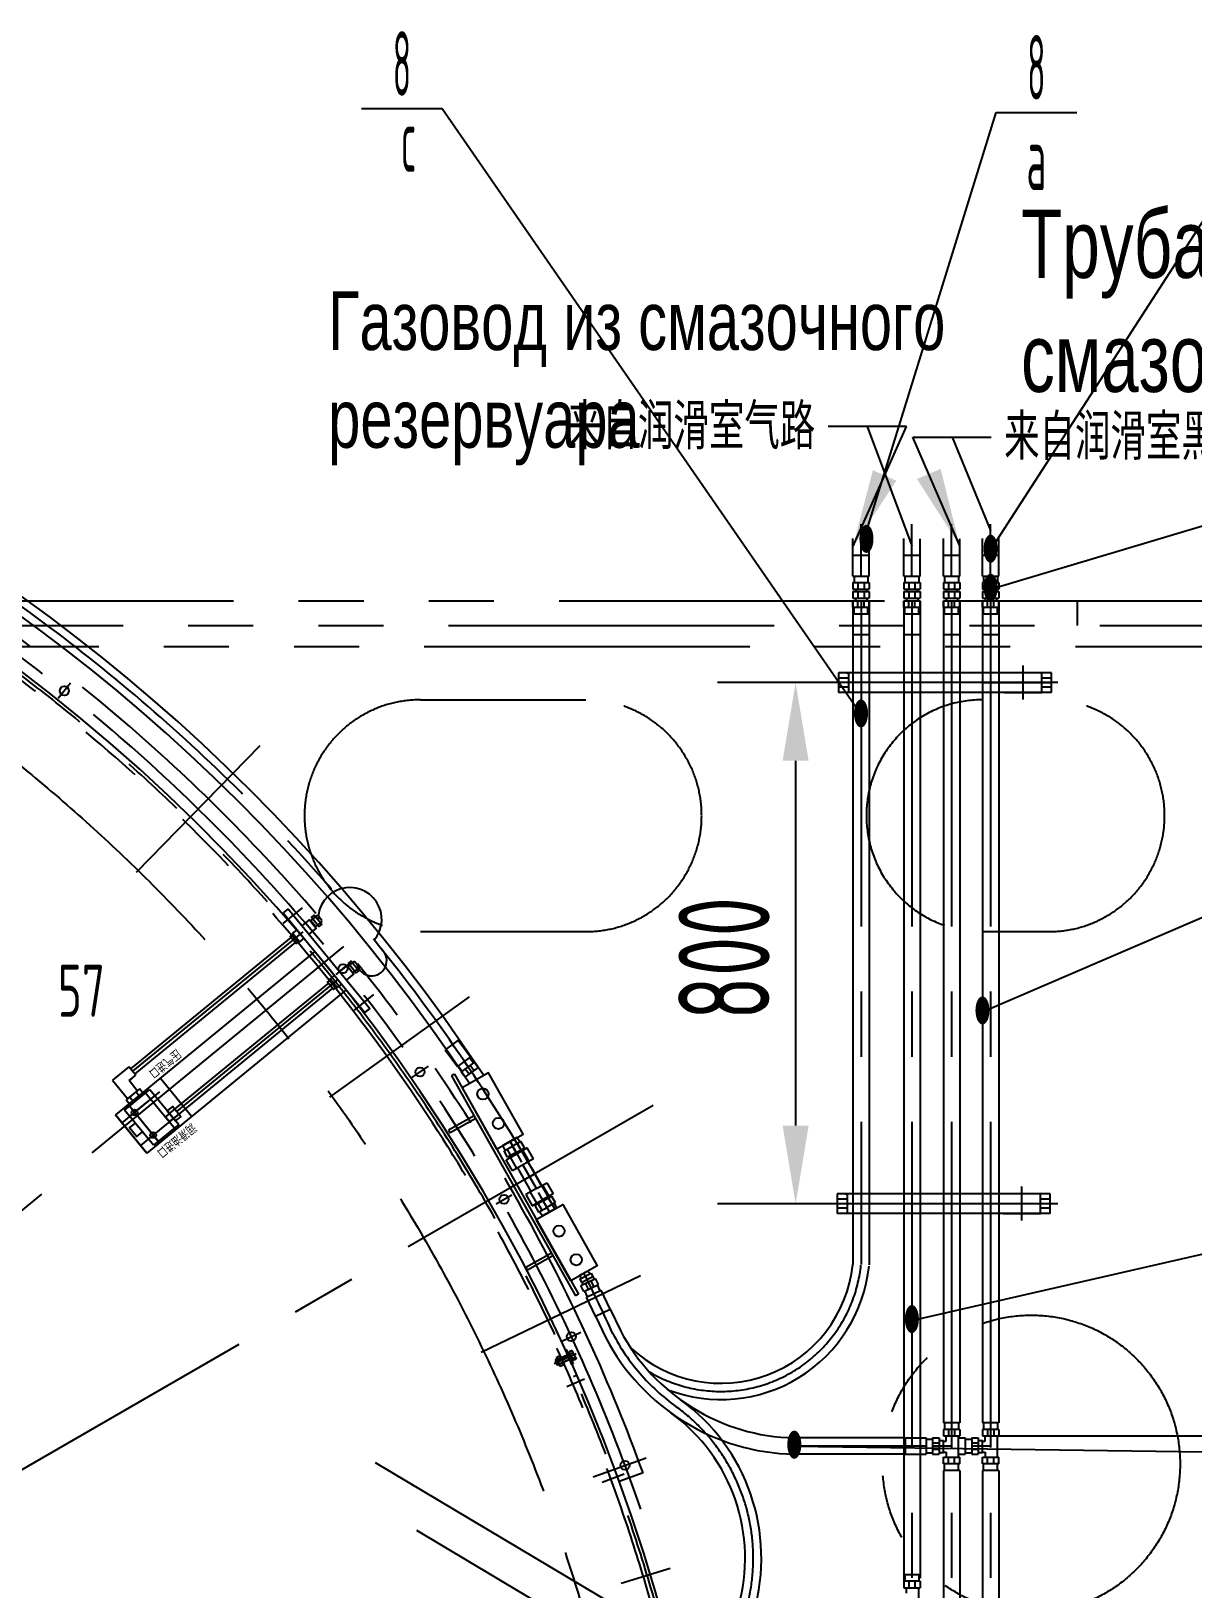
# Model space of a CAD drawing. Header units: millimetres. Extents: x -10 to 16810, y -10 to 11890.
# Drawn here: x 7676 to 9460, y 4151 to 6543 of the extents above; entities that cross this region are included whole.
import ezdxf
from ezdxf.enums import TextEntityAlignment as Align

# ---------------------------------------------------------------- set-up
doc = ezdxf.new("R2010")
doc.units = ezdxf.units.MM
doc.header["$LTSCALE"] = 400
for name, pattern in [('F', [0.75, 0.5, -0.25]), ('G', [2, 1.25, -0.25, 0.25, -0.25]), ('K', [2.5, 1.25, -0.25, 0.25, -0.25, 0.25, -0.25])]:
    doc.linetypes.add(name, pattern=pattern)
for name, color, linetype in [('01', 7, 'Continuous'), ('02', 1, 'Continuous'), ('04', 2, 'F'), ('05', 4, 'G'), ('07', 6, 'K'), ('08', 1, 'Continuous'), ('10', 1, 'Continuous'), ('11', 3, 'Continuous')]:
    doc.layers.add(name, color=color, linetype=linetype)
doc.styles.get("Standard").update_dxf_attribs({"font": 'isocp', "width": 0.707, "bigfont": 'intecad.shx'})
doc.dimstyles.new('INTE$2', dxfattribs={"dimscale": 40, "dimtxt": 3.5, "dimasz": 3, "dimexe": 3, "dimexo": 0, "dimgap": 1, "dimtad": 1, "dimtih": 1, "dimtoh": 1, "dimdsep": 46, "dimtxsty": 'Standard', "dimcen": 0, "dimclrd": 1, "dimclre": 1, "dimclrt": 3, "dimaunit": 1, "dimazin": 0, "dimtfac": 1, "dimtmove": 0, "dimatfit": 0, "dimfxl": 1, "dimarcsym": 0})
doc.dimstyles.new('副本 (4)INTE', dxfattribs={"dimscale": 40, "dimtxt": 3.5, "dimasz": 3, "dimexe": 3, "dimexo": 0, "dimgap": 1, "dimtad": 1, "dimdec": 3, "dimlfac": 0.125, "dimdsep": 46, "dimtxsty": 'Standard', "dimcen": 0, "dimclrd": 1, "dimclre": 1, "dimclrt": 3, "dimaunit": 1, "dimadec": 0, "dimazin": 0, "dimtfac": 1, "dimtdec": 3, "dimtmove": 0, "dimatfit": 3, "dimfxl": 1, "dimarcsym": 0})
doc.dimstyles.new('副本INTE', dxfattribs={"dimscale": 40, "dimtxt": 3.5, "dimasz": 3, "dimexe": 3, "dimexo": 0, "dimgap": 1, "dimtad": 1, "dimdec": 3, "dimdsep": 46, "dimtxsty": 'Standard', "dimcen": 0, "dimclrd": 1, "dimclre": 1, "dimclrt": 3, "dimaunit": 1, "dimadec": 0, "dimazin": 0, "dimtfac": 1, "dimtdec": 3, "dimtmove": 0, "dimatfit": 3, "dimfxl": 1, "dimarcsym": 0})

# ---------------------------------------------------------------- blocks, each defined once
blk = doc.blocks.new('*U2')
at = {"layer": '01'}
for p, q in [((-6.8, 0), (-6.8, 7.2)), ((-6.8, 7.2), (0, 7.2)), ((-6.8, 4), (0, 4)), ((0, 7.2), (0, 0)), ((0, -7.2), (0, 0)), ((-6.8, 0), (-6.8, -7.2)), ((-6.8, -4), (0, -4)), ((-6.8, -7.2), (0, -7.2))]:
    blk.add_line(p, q, dxfattribs=at)
at = {"layer": '05'}
blk.add_line((-7.9, 0), (1.1, 0), dxfattribs=at)
blk = doc.blocks.new('*U3')
at = {"layer": '10'}
h = blk.add_hatch(dxfattribs=at)
h.set_pattern_fill('_USER', color=256, angle=45, style=0, pattern_type=0)
h.set_pattern_definition([(45, (0, 0), (-0.70711, 0.70711), [])])
h.paths.add_polyline_path([(-12, 0), (-4.2, 0), (-4.2, 2), (-12, 2)])
h.paths.add_polyline_path([(12, 2), (4.2, 2), (4.2, 0), (12, 0)])
at = {"layer": '01'}
for p, q in [((-12, 2), (-12, 0)), ((0, 2), (-12, 2)), ((-12, 0), (0, 0)), ((-4.2, 2), (-4.2, 0)), ((0, 2), (12, 2)), ((12, 0), (0, 0)), ((4.2, 2), (4.2, 0)), ((12, 2), (12, 0))]:
    blk.add_line(p, q, dxfattribs=at)
at = {"layer": '05'}
blk.add_line((0, 4.1), (0, -1.8), dxfattribs=at)
blk = doc.blocks.new('*U4')
at = {"layer": '01'}
for p, q in [((-5.3, 0), (-5.3, 7.2)), ((-5.3, 7.2), (0, 7.2)), ((0, 4), (-5.3, 4)), ((-5.3, 0), (-5.3, -7.2)), ((0, 7.2), (0, 0)), ((0, 4), (25, 4)), ((0, -7.2), (0, 0)), ((3.7, 4), (3.7, 0)), ((3.7, -4), (3.7, 0)), ((25, 4), (25, 0)), ((25, -4), (25, 0)), ((0, -4), (-5.3, -4)), ((-5.3, -7.2), (0, -7.2)), ((0, -4), (25, -4))]:
    blk.add_line(p, q, dxfattribs=at)
at = {"layer": '02'}
for p, q in [((25, 3), (3.7, 3)), ((25, -3), (3.7, -3))]:
    blk.add_line(p, q, dxfattribs=at)
at = {"layer": '05'}
blk.add_line((-8.4, 0), (28.5, 0), dxfattribs=at)
blk = doc.blocks.new('*U11')
at = {"layer": '01'}
for p, q in [((-6.1, 2.1), (-6.1, 0)), ((0, 2.1), (-6.1, 2.1)), ((-6.1, 0), (0, 0)), ((0, 0), (-1.2, 2.1)), ((0, 2.1), (1.2, 0)), ((0, 2.1), (6.1, 2.1)), ((6.1, 0), (0, 0)), ((6.1, 2.1), (6.1, 0))]:
    blk.add_line(p, q, dxfattribs=at)
at = {"layer": '05'}
blk.add_line((0, 4.2), (0, -2.1), dxfattribs=at)
blk = doc.blocks.new('*D17')
at = {"layer": '08', "color": 1, "lineweight": -2}
for start, end in [(93.7882, 107.5433), (122.5234, 136.8964)]:
    blk.add_arc((6012.4, 3382.1), 1815.3, start, end, dxfattribs=at)
at = {"layer": '08', "color": 1}
for points in [[(5891.8, 5213.5), (5893.1, 5173.5), (6012.4, 5197.4)], [(4702, 4609.4), (4671.9, 4635.7), (4607.9, 4532.3)]]:
    blk.add_solid(points, dxfattribs=at)
at = {"layer": 'Defpoints', "color": 0}
for p in [(6012.4, 5668.1), (3869.3, 5137.1), (5484.8, 5119.1), (8123.7, 1653), (6012.4, 415.2)]:
    blk.add_point(p, dxfattribs=at)
at = {"layer": '08', "color": 3, "insert": (5235.4, 5022.7), "char_height": 140, "attachment_point": 5}
blk.add_mtext("50°41'", dxfattribs=at)
blk = doc.blocks.new('*D18')
at = {"layer": '08', "color": 1, "lineweight": -2}
for start, end in [(72.5333, 86.1737), (43.1418, 57.4116)]:
    blk.add_arc((6012.4, 3382.1), 1797.2, start, end, dxfattribs=at)
at = {"layer": '08', "color": 1}
for points in [[(6131.7, 5155.3), (6133, 5195.3), (6012.4, 5179.3)], [(7338.8, 4624.2), (7308.7, 4597.9), (7402.9, 4520.8)]]:
    blk.add_solid(points, dxfattribs=at)
at = {"layer": 'Defpoints', "color": 0}
for p in [(6012.4, 5668.1), (8155.5, 5137.1), (7011.9, 4875.8), (3901.1, 1653), (6012.4, 415.2)]:
    blk.add_point(p, dxfattribs=at)
at = {"layer": '08', "color": 3, "insert": (6781.7, 5006.4), "char_height": 140, "attachment_point": 5}
blk.add_mtext("50°41'", dxfattribs=at)
blk = doc.blocks.new('7145')
at = {"layer": '01'}
for p, q in [((-10, -99), (-10, 99)), ((0, 99), (-10, 99)), ((-10, 99), (0, 99)), ((0, -99), (0, 99)), ((330.1, -19), (330.1, 51)), ((330.1, 51), (380.1, 51)), ((380.1, 51), (380.1, -19)), ((395.6, 54), (395.6, -22)), ((395.6, 54), (395.6, -22)), ((-35.6, 40), (-37.7, 38.8)), ((-37.7, 29.1), (-35.7, 27.8)), ((380.1, -19), (330.1, -19)), ((368.1, -19), (342.1, -19)), ((342.1, -19), (342.1, -29.6)), ((349, -29.3), (349, -19)), ((361.2, -29.3), (361.2, -19)), ((368.1, -29.6), (368.1, -19)), ((342.1, -29.6), (368.1, -29.6)), ((346.3, -29.6), (346.3, -49.6)), ((361.2, -29.3), (349, -29.3)), ((365.5, -66.2), (365.5, -29.6)), ((-36.6, -50.8), (-38.7, -52)), ((-38.7, -61.7), (-36.6, -63)), ((14.6, -52.3), (332.9, -52.3)), ((14.6, -62.3), (332.9, -62.3)), ((346.3, -49.6), (332.9, -49.6)), ((332.9, -49.6), (332.9, -66.2)), ((332.9, -66.2), (365.5, -66.2)), ((339.4, -49.6), (346.3, -49.6)), ((-10, -99), (0, -99))]:
    blk.add_line(p, q, dxfattribs=at)
at = {"layer": '01', "color": 7, "linetype": 'Continuous'}
for p, q in [((0, 54), (395.6, 54)), ((395.6, -22), (395.6, 54)), ((14.6, 38.5), (330.1, 38.5)), ((14.6, 28.5), (330.1, 28.5)), ((0, -22), (395.6, -22))]:
    blk.add_line(p, q, dxfattribs=at)
at = {"layer": '01'}
for points in [[(-37.7, 38.8), (-37.7, 29.1)], [(-35.7, 27.8), (-24.5, 27.8), (-24.5, 40), (-35.6, 40)], [(-10, 25.5), (-24.5, 25.5), (-24.5, 42.3), (-10, 42.3)], [(0, 42.3), (8.7, 42.3), (8.7, 25.5), (0, 25.5)], [(-38.7, -52), (-38.7, -61.7)], [(-36.6, -63), (-25.4, -63), (-25.4, -50.8), (-36.6, -50.8)], [(-10, -65.3), (-24.5, -65.3), (-24.5, -48.5), (-10, -48.5)], [(0, -48.5), (8.7, -48.5), (8.7, -65.3), (0, -65.3)]]:
    blk.add_lwpolyline(points, dxfattribs=at)
for points in [[(-33.8, 43.1), (-28.2, 43.1), (-28.2, 24.8), (-33.8, 24.8)], [(8.7, 40.9), (14.6, 40.9), (14.6, 26.6), (8.7, 26.6)], [(330.1, 43.6), (320, 43.6), (320, 23.4), (330.1, 23.4)], [(380.1, 6.8), (391.3, 6.8), (391.3, 24.3), (380.1, 24.3)], [(-34.8, -47.7), (-29.2, -47.7), (-29.2, -66), (-34.8, -66)], [(8.7, -49.9), (14.6, -49.9), (14.6, -64.2), (8.7, -64.2)]]:
    blk.add_lwpolyline(points, close=True, dxfattribs=at)
for centre in [(370.6, 38.5), (370.6, 38.5), (370.6, -6.5), (370.6, -6.5)]:
    blk.add_circle(centre, 4.5, dxfattribs=at)
at = {"layer": '04', "color": 2, "linetype": 'F'}
blk.add_line((306.6, -22), (306.6, 54), dxfattribs=at)
blk.add_lwpolyline([(330.1, 29), (338.1, 29), (338.1, 38.5), (330.1, 38.5)], close=True, dxfattribs=at)
at = {"layer": '05', "color": 4, "linetype": 'G'}
for p, q in [((-27.9, 86), (10.3, 86)), ((338.6, 54), (338.6, -22)), ((338.6, 54), (338.6, -22)), ((370.6, 54), (370.6, -22)), ((370.6, 54), (370.6, -22)), ((370.6, 51), (370.6, -19)), ((0, 33.5), (320, 33.5)), ((317.3, 38.5), (395.6, 38.5)), ((317.3, 38.5), (330.1, 38.5)), ((330.1, 38.5), (380.1, 38.5)), ((321, -6.5), (395.6, -6.5)), ((380.1, -6.5), (330.1, -6.5)), ((-5, -57.3), (332.9, -57.3)), ((10.3, -86), (-27.9, -86))]:
    blk.add_line(p, q, dxfattribs=at)
at = {"layer": '11', "width": 0.670431}
for s, p in [('润滑油进口', (312.7, 60)), ('压气进口', (259, -42.5))]:
    blk.add_text(s, height=15, dxfattribs=at).set_placement(p)
blk = doc.blocks.new('*D21')
at = {"layer": '08', "color": 1, "lineweight": -2}
for start, end in [(217.9669, 227.618), (254.6409, 262.0331)]:
    blk.add_arc((6012.4, 3382.1), 863.7, start, end, dxfattribs=at)
at = {"layer": '08', "color": 1}
for points in [[(5314.9, 2839.6), (5348.1, 2861.9), (5264.4, 2950.3)], [(5894.1, 2546.7), (5891.3, 2506.8), (6012.4, 2518.4)]]:
    blk.add_solid(points, dxfattribs=at)
at = {"layer": 'Defpoints', "color": 0}
for p in [(6012.4, 5668.1), (8630.9, 4893.9), (5457.2, 2720.5), (3405, 1876.7), (6012.4, 415.2)]:
    blk.add_point(p, dxfattribs=at)
at = {"layer": '08', "color": 3, "insert": (5580.5, 2634.1), "char_height": 140, "attachment_point": 5}
blk.add_mtext("60°0'", dxfattribs=at)
blk = doc.blocks.new('*D22')
at = {"layer": '08', "color": 1, "lineweight": -2}
for start, end in [(312.3293, 322.0719), (277.9281, 285.427)]:
    blk.add_arc((6012.4, 3382.1), 867.9, start, end, dxfattribs=at)
at = {"layer": '08', "color": 1}
for points in [[(6680.4, 2859.8), (6713.6, 2837.4), (6764, 2948.1)], [(6133.5, 2502.5), (6130.7, 2542.4), (6012.4, 2514.2)]]:
    blk.add_solid(points, dxfattribs=at)
at = {"layer": 'Defpoints', "color": 0}
for p in [(6012.4, 5668.1), (3405, 4887.5), (6309.2, 2566.5), (8630.9, 1870.3), (6012.4, 415.2)]:
    blk.add_point(p, dxfattribs=at)
at = {"layer": '08', "color": 3, "insert": (6446.4, 2630.5), "char_height": 140, "attachment_point": 5}
blk.add_mtext("60°0'", dxfattribs=at)
blk = doc.blocks.new('*D23')
at = {"layer": '08', "color": 1, "lineweight": -2}
for start, end in [(98.2599, 104.8467), (132.778, 141.7401)]:
    blk.add_arc((6012.4, 3382.1), 833.1, start, end, dxfattribs=at)
at = {"layer": '08', "color": 1}
for points in [[(5891.3, 4226.5), (5894.1, 4186.6), (6012.4, 4215.2)], [(5374.8, 3886.8), (5341.7, 3909.2), (5290.9, 3798.7)]]:
    blk.add_solid(points, dxfattribs=at)
at = {"layer": 'Defpoints', "color": 0}
for p in [(6012.4, 5668.1), (3405, 4887.5), (5727.5, 4165), (8630.9, 1870.3), (6012.4, 415.2)]:
    blk.add_point(p, dxfattribs=at)
at = {"layer": '08', "color": 3, "insert": (5595.8, 4103.6), "char_height": 140, "attachment_point": 5}
blk.add_mtext("60°0'", dxfattribs=at)
blk = doc.blocks.new('*D24')
at = {"layer": '08', "color": 1, "lineweight": -2}
for start, end in [(75.0059, 81.8245), (38.1755, 47.3357)]:
    blk.add_arc((6012.4, 3382.1), 841.7, start, end, dxfattribs=at)
at = {"layer": '08', "color": 1}
for points in [[(6130.7, 4195.3), (6133.5, 4235.2), (6012.4, 4223.8)], [(6690.6, 3913.5), (6657.5, 3891.1), (6741.3, 3803)]]:
    blk.add_solid(points, dxfattribs=at)
at = {"layer": 'Defpoints', "color": 0}
for p in [(6012.4, 5668.1), (8630.9, 4893.9), (6553.4, 4026.9), (3405, 1876.7), (6012.4, 415.2)]:
    blk.add_point(p, dxfattribs=at)
at = {"layer": '08', "color": 3, "insert": (6433.2, 4111), "char_height": 140, "attachment_point": 5}
blk.add_mtext("60°0'", dxfattribs=at)
blk = doc.blocks.new('*D29')
at = {"layer": '08', "color": 1, "lineweight": -2}
blk.add_line((4400.7, 2728), (3895.8, 2728), dxfattribs=at)
for start, end in [(202.088, 210), (202.0927, 206.0464), (210, 219.3154), (223.2691, 227.2227)]:
    blk.add_arc((6012.4, 3382.1), 1739.4, start, end, dxfattribs=at)
at = {"layer": '08', "color": 1}
for points in [[(4467.3, 2627.7), (4432, 2609), (4506.1, 2512.4)], [(4730.9, 2176.7), (4760.9, 2203.1), (4666.7, 2280.1)]]:
    blk.add_solid(points, dxfattribs=at)
at = {"layer": 'Defpoints', "color": 0}
for p in [(8155.5, 5137.1), (8630.9, 4893.9), (4609, 2354.6), (3405, 1876.7), (3901.1, 1653)]:
    blk.add_point(p, dxfattribs=at)
at = {"layer": '08', "color": 3, "insert": (4088.2, 2838), "char_height": 140, "attachment_point": 5}
blk.add_mtext("9°19'", dxfattribs=at)
blk = doc.blocks.new('*D30')
at = {"layer": '08', "color": 1, "lineweight": -2}
for start, end in [(210.2532, 214.7843), (219.3154, 229.8727), (234.4038, 238.9349)]:
    blk.add_arc((6012.4, 3382.1), 1517.8, start, end, dxfattribs=at)
at = {"layer": '08', "color": 1}
for points in [[(4781.8, 2528.3), (4749.9, 2504.2), (4838.1, 2420.4)], [(5116.7, 2132.1), (5141.2, 2163.7), (5034.2, 2221.6)]]:
    blk.add_solid(points, dxfattribs=at)
at = {"layer": 'Defpoints', "color": 0}
for p in [(8155.5, 5137.1), (6012.4, 3382.1), (4899.4, 2350.2), (3901.1, 1653), (4253.6, 1295.5)]:
    blk.add_point(p, dxfattribs=at)
at = {"layer": '08', "color": 3, "insert": (5022.4, 2381.3), "char_height": 140, "attachment_point": 5, "rotation": 315.311}
blk.add_mtext('11°', dxfattribs=at)
blk = doc.blocks.new('7162')
at = {"layer": '01', "ltscale": 0.833333}
for p, q in [((-12.5, 52), (-12.5, 20)), ((12.5, 52), (-12.5, 52)), ((12.5, 52), (12.5, 20)), ((-12.5, 10), (-12.5, 0)), ((-10.7, 20), (-10.7, 10)), ((-4.7, 10), (-4.7, 0)), ((4.7, 10), (4.7, 0)), ((10.7, 20), (10.7, 10)), ((12.5, 10), (12.5, 0))]:
    blk.add_line(p, q, dxfattribs=at)
at = {"layer": '01', "color": 7, "linetype": 'Continuous', "ltscale": 0.833333}
for p, q in [((12.5, 20), (-12.5, 20)), ((12.5, 10), (-12.5, 10)), ((12.5, 0), (-12.5, 0))]:
    blk.add_line(p, q, dxfattribs=at)
blk = doc.blocks.new('*D59')
at = {"layer": '08', "color": 1, "lineweight": -2}
for p, q in [((9161.7, 5668.1), (10055.6, 5668.1)), ((9935.6, 5548.1), (9935.6, 4506)), ((9159.8, 4386), (10055.6, 4386))]:
    blk.add_line(p, q, dxfattribs=at)
at = {"layer": '08', "color": 1}
for points in [[(9915.6, 5548.1), (9955.6, 5548.1), (9935.6, 5668.1)], [(9915.6, 4506), (9955.6, 4506), (9935.6, 4386)]]:
    blk.add_solid(points, dxfattribs=at)
at = {"layer": 'Defpoints', "color": 0}
for p in [(9161.7, 5668.1), (9159.8, 4386), (9935.6, 4386)]:
    blk.add_point(p, dxfattribs=at)
at = {"layer": '08', "color": 3, "insert": (9825.5, 5138.9), "char_height": 140, "attachment_point": 5, "rotation": 90}
blk.add_mtext('1200', dxfattribs=at)
blk = doc.blocks.new('*D60')
at = {"layer": '08', "color": 1, "lineweight": -2}
for p, q in [((8904.6, 5542.4), (8729.7, 5542.4)), ((8849.7, 5422.4), (8849.7, 4862.4)), ((8902.6, 4742.4), (8729.7, 4742.4))]:
    blk.add_line(p, q, dxfattribs=at)
at = {"layer": '08', "color": 1}
for points in [[(8829.7, 5422.4), (8869.7, 5422.4), (8849.7, 5542.4)], [(8829.7, 4862.4), (8869.7, 4862.4), (8849.7, 4742.4)]]:
    blk.add_solid(points, dxfattribs=at)
at = {"layer": 'Defpoints', "color": 0}
for p in [(8904.6, 5542.4), (8849.7, 4742.4), (8902.6, 4742.4)]:
    blk.add_point(p, dxfattribs=at)
at = {"layer": '08', "color": 3, "insert": (8739.7, 5119), "char_height": 140, "attachment_point": 5, "rotation": 90}
blk.add_mtext('800', dxfattribs=at)

msp = doc.modelspace()

# ---------------------------------------------------------------- linework, layer by layer
at = {"layer": '01'}
for p, q in [((8937.5965, 5738.0227), (8937.5965, 5763.7429)), ((9015.733, 5738.0227), (9015.733, 5763.7429)), ((9076.6655, 5738.0227), (9076.6655, 5763.7429)), ((9136.6655, 5738.0227), (9136.6655, 5763.7429)), ((8962.5965, 5706.0227), (8962.5965, 5763.0272)), ((9040.733, 5706.0227), (9040.733, 5763.0272)), ((9101.6655, 5706.0227), (9101.6655, 5763.0272)), ((9161.6655, 5706.0227), (9161.6655, 5763.0272)), ((8937.5965, 5738.0227), (8962.5965, 5738.0227)), ((8937.5965, 5706.0227), (8937.5965, 5738.0227)), ((9015.733, 5738.0227), (9040.733, 5738.0227)), ((9015.733, 5706.0227), (9015.733, 5738.0227)), ((9076.6655, 5738.0227), (9101.6655, 5738.0227)), ((9076.6655, 5706.0227), (9076.6655, 5738.0227)), ((9136.6655, 5738.0227), (9161.6655, 5738.0227)), ((9136.6655, 5706.0227), (9136.6655, 5738.0227)), ((8937.5965, 5696.0227), (8937.5965, 5686.0227)), ((8939.4033, 5706.0227), (8939.4033, 5696.0227)), ((8945.3908, 5696.0227), (8945.3908, 5686.0227)), ((8954.8023, 5696.0227), (8954.8023, 5686.0227)), ((8960.7898, 5706.0227), (8960.7898, 5696.0227)), ((8962.5965, 5696.0227), (8962.5965, 5686.0227)), ((9015.733, 5696.0227), (9015.733, 5686.0227)), ((9017.5398, 5706.0227), (9017.5398, 5696.0227)), ((9023.5273, 5696.0227), (9023.5273, 5686.0227)), ((9032.9388, 5696.0227), (9032.9388, 5686.0227)), ((9038.9263, 5706.0227), (9038.9263, 5696.0227)), ((9040.733, 5696.0227), (9040.733, 5686.0227)), ((9076.6655, 5696.0227), (9076.6655, 5686.0227)), ((9078.4722, 5706.0227), (9078.4722, 5696.0227)), ((9084.4597, 5696.0227), (9084.4597, 5686.0227)), ((9093.8713, 5696.0227), (9093.8713, 5686.0227)), ((9099.8588, 5706.0227), (9099.8588, 5696.0227)), ((9101.6655, 5696.0227), (9101.6655, 5686.0227)), ((9136.6655, 5696.0227), (9136.6655, 5686.0227)), ((9138.4722, 5706.0227), (9138.4722, 5696.0227)), ((9144.4597, 5696.0227), (9144.4597, 5686.0227)), ((9153.8713, 5696.0227), (9153.8713, 5686.0227)), ((9159.8588, 5706.0227), (9159.8588, 5696.0227)), ((9161.6655, 5696.0227), (9161.6655, 5686.0227)), ((8937.5965, 5682.141), (8937.5965, 5672.141)), ((8937.5965, 5668.1027), (8937.5965, 4649.3026)), ((8937.5965, 5658.1027), (8937.5965, 5668.1027)), ((8941.6209, 5672.141), (8941.6209, 5668.1027)), ((8942.2876, 5686.0227), (8942.2876, 5682.141)), ((8945.3908, 5682.141), (8945.3908, 5672.141)), ((8945.3908, 5658.1027), (8945.3908, 5668.1027)), ((8954.8023, 5682.141), (8954.8023, 5672.141)), ((8954.8023, 5658.1027), (8954.8023, 5668.1027)), ((8958.4235, 5686.0227), (8958.4235, 5682.141)), ((8959.0903, 5672.141), (8959.0903, 5668.1027)), ((8962.5965, 5682.141), (8962.5965, 5672.141)), ((8962.5965, 5668.1027), (8962.5965, 4648.5208)), ((8962.5965, 5658.1027), (8962.5965, 5668.1027)), ((9015.733, 5682.141), (9015.733, 5672.141)), ((9015.733, 5658.1027), (9015.733, 5668.1027)), ((9019.7574, 5672.141), (9019.7574, 5668.1027)), ((9020.4241, 5686.0227), (9020.4241, 5682.141)), ((9023.5273, 5682.141), (9023.5273, 5672.141)), ((9023.5273, 5658.1027), (9023.5273, 5668.1027)), ((9032.9388, 5682.141), (9032.9388, 5672.141)), ((9032.9388, 5658.1027), (9032.9388, 5668.1027)), ((9036.5599, 5686.0227), (9036.5599, 5682.141)), ((9037.2267, 5672.141), (9037.2267, 5668.1027)), ((9040.733, 5682.141), (9040.733, 5672.141)), ((9040.733, 5658.1027), (9040.733, 5668.1027)), ((9076.6655, 5682.141), (9076.6655, 5672.141)), ((9076.6655, 5668.1027), (9076.6655, 4406.0087)), ((9076.6655, 5658.1027), (9076.6655, 5668.1027)), ((9080.6899, 5672.141), (9080.6899, 5668.1027)), ((9081.3565, 5686.0227), (9081.3565, 5682.141)), ((9084.4597, 5682.141), (9084.4597, 5672.141)), ((9084.4597, 5658.1027), (9084.4597, 5668.1027)), ((9093.8713, 5682.141), (9093.8713, 5672.141)), ((9093.8713, 5658.1027), (9093.8713, 5668.1027)), ((9097.4924, 5686.0227), (9097.4924, 5682.141)), ((9098.1592, 5672.141), (9098.1592, 5668.1027)), ((9101.6655, 5682.141), (9101.6655, 5672.141)), ((9101.6655, 5668.1027), (9101.6655, 4406.0087)), ((9101.6655, 5658.1027), (9101.6655, 5668.1027)), ((9136.6655, 5682.141), (9136.6655, 5672.141)), ((9136.6655, 5668.1027), (9136.6655, 4406.0087)), ((9136.6655, 5658.1027), (9136.6655, 5668.1027)), ((9140.6899, 5672.141), (9140.6899, 5668.1027)), ((9141.3565, 5686.0227), (9141.3565, 5682.141)), ((9144.4597, 5682.141), (9144.4597, 5672.141)), ((9144.4597, 5658.1027), (9144.4597, 5668.1027)), ((9153.8713, 5682.141), (9153.8713, 5672.141)), ((9153.8713, 5658.1027), (9153.8713, 5668.1027)), ((9157.4924, 5686.0227), (9157.4924, 5682.141)), ((9158.1592, 5672.141), (9158.1592, 5668.1027)), ((9161.6655, 5682.141), (9161.6655, 5672.141)), ((9161.6655, 5668.1027), (9161.6655, 4406.0087)), ((9161.6655, 5658.1027), (9161.6655, 5668.1027)), ((8939.4033, 5648.1027), (8939.4033, 5658.1027)), ((8960.7898, 5648.1027), (8960.7898, 5658.1027)), ((9017.5398, 5648.1027), (9017.5398, 5658.1027)), ((9038.9263, 5648.1027), (9038.9263, 5658.1027)), ((9078.4722, 5648.1027), (9078.4722, 5658.1027)), ((9099.8588, 5648.1027), (9099.8588, 5658.1027)), ((9138.4722, 5648.1027), (9138.4722, 5658.1027)), ((9159.8588, 5648.1027), (9159.8588, 5658.1027)), ((8937.5965, 5616.1027), (8962.5965, 5616.1027)), ((9015.733, 5616.1027), (9040.733, 5616.1027)), ((9076.6655, 5616.1027), (9101.6655, 5616.1027)), ((9136.6655, 5616.1027), (9161.6655, 5616.1027)), ((8355.9406, 4877.499), (8316.728, 4855.4224)), ((8316.728, 4855.4224), (8319.1809, 4851.0655)), ((8358.3935, 4873.142), (8319.1809, 4851.0655)), ((8474.5937, 4666.7459), (8435.3811, 4644.6694)), ((8437.8341, 4640.3124), (8435.3811, 4644.6694)), ((8477.0466, 4662.3889), (8437.8341, 4640.3124)), ((8521.5675, 4621.3525), (8523.1348, 4618.3533)), ((8538.4069, 4630.1522), (8540.1572, 4626.4911)), ((8542.4554, 4569.9531), (8557.7625, 4537.5075)), ((8565.0104, 4580.7359), (8580.5057, 4547.8875)), ((8508.76, 4477.204), (8513.3353, 4479.2111)), ((9078.4722, 4406.0087), (9078.4722, 4396.0087)), ((9099.8588, 4406.0087), (9099.8588, 4396.0087)), ((9138.4722, 4406.0087), (9138.4722, 4396.0087)), ((9159.8588, 4406.0087), (9159.8588, 4396.0087)), ((9018.1128, 4382.9243), (9050.1128, 4382.9243)), ((9018.1128, 4382.9243), (9018.1128, 4357.9243)), ((9050.1128, 4381.1176), (9060.1128, 4381.1176)), ((9060.1128, 4382.9243), (9070.1128, 4382.9243)), ((9076.6655, 4378.4051), (9070.1128, 4378.4051)), ((9076.6655, 4396.0087), (9076.6655, 4386.0087)), ((9076.6655, 4386.0087), (9101.6655, 4386.0087)), ((9076.6655, 4360.3325), (9076.6655, 4378.4051)), ((9076.6655, 4377.6628), (9080.8684, 4377.6628)), ((9080.8684, 4377.6628), (9080.8684, 4386.0087)), ((9084.4597, 4396.0087), (9084.4597, 4386.0087)), ((9093.8713, 4396.0087), (9093.8713, 4386.0087)), ((9099.7696, 4353.1131), (9099.7696, 4386.0087)), ((9099.7696, 4382.9243), (9110.1128, 4382.9243)), ((9101.6655, 4396.0087), (9101.6655, 4386.0087)), ((9110.1128, 4381.1176), (9120.1128, 4381.1176)), ((9120.1128, 4382.9243), (9130.1128, 4382.9243)), ((9136.6655, 4378.4051), (9130.1128, 4378.4051)), ((9136.6655, 4396.0087), (9136.6655, 4386.0087)), ((9136.6655, 4386.0087), (9161.6655, 4386.0087)), ((9136.6655, 4360.3325), (9136.6655, 4378.4051)), ((9136.6655, 4377.6628), (9140.8684, 4377.6628)), ((9140.8684, 4377.6628), (9140.8684, 4386.0087)), ((9144.4597, 4396.0087), (9144.4597, 4386.0087)), ((9153.8713, 4396.0087), (9153.8713, 4386.0087)), ((9159.7696, 4353.1131), (9159.7696, 4386.0087)), ((9161.6655, 4396.0087), (9161.6655, 4386.0087)), ((9018.1128, 4357.9243), (8847.6786, 4357.9243)), ((9018.1128, 4357.9243), (9050.1128, 4357.9243)), ((9050.1128, 4359.7311), (9060.1128, 4359.7311)), ((9060.1128, 4375.1301), (9070.1128, 4375.1301)), ((9060.1128, 4365.7185), (9070.1128, 4365.7185)), ((9060.1128, 4357.9243), (9070.1128, 4357.9243)), ((9089.1655, 4370.4243), (9062.1655, 4370.4243)), ((9070.1128, 4360.3325), (9076.6655, 4360.3325)), ((9076.6655, 4361.0436), (9080.8684, 4361.0436)), ((9076.6655, 4343.1131), (9076.6655, 4353.1131)), ((9076.6655, 4353.1131), (9101.6655, 4353.1131)), ((9080.8684, 4361.0436), (9080.8684, 4353.1131)), ((9084.4597, 4343.1131), (9084.4597, 4353.1131)), ((9093.8713, 4343.1131), (9093.8713, 4353.1131)), ((9099.7696, 4357.9243), (9110.1128, 4357.9243)), ((9101.6655, 4343.1131), (9101.6655, 4353.1131)), ((9110.1128, 4359.7311), (9120.1128, 4359.7311)), ((9120.1128, 4375.1301), (9130.1128, 4375.1301)), ((9120.1128, 4365.7185), (9130.1128, 4365.7185)), ((9120.1128, 4357.9243), (9130.1128, 4357.9243)), ((9149.1655, 4370.4243), (9122.1655, 4370.4243)), ((9130.1128, 4360.3325), (9136.6655, 4360.3325)), ((9136.6655, 4361.0436), (9140.8684, 4361.0436)), ((9136.6655, 4343.1131), (9136.6655, 4353.1131)), ((9136.6655, 4353.1131), (9161.6655, 4353.1131)), ((9140.8684, 4361.0436), (9140.8684, 4353.1131)), ((9144.4597, 4343.1131), (9144.4597, 4353.1131)), ((9153.8713, 4343.1131), (9153.8713, 4353.1131)), ((9161.6655, 4343.1131), (9161.6655, 4353.1131)), ((8615.3498, 4329.4862), (8578.7018, 4316.1474)), ((9076.6655, 4333.1131), (9076.6655, 3985.3886)), ((9078.4722, 4333.1131), (9078.4722, 4343.1131)), ((9099.8588, 4333.1131), (9099.8588, 4343.1131)), ((9101.6655, 4333.1131), (9101.6655, 3985.3886)), ((9136.6655, 4333.1131), (9136.6655, 3931.3765)), ((9138.4722, 4333.1131), (9138.4722, 4343.1131)), ((9159.8588, 4333.1131), (9159.8588, 4343.1131)), ((9161.6655, 4333.1131), (9161.6655, 3931.3765)), ((9015.733, 4162.7138), (9015.733, 4152.7138)), ((9017.5398, 4172.7138), (9017.5398, 4162.7138)), ((9023.5273, 4162.7138), (9023.5273, 4152.7138)), ((9032.9388, 4162.7138), (9032.9388, 4152.7138)), ((9038.9263, 4172.7138), (9038.9263, 4162.7138)), ((9040.733, 4162.7138), (9040.733, 4152.7138)), ((9015.733, 4152.7138), (9040.733, 4152.7138)), ((9015.733, 4152.7138), (9040.733, 4152.7138)), ((9019.936, 4144.3679), (9019.936, 4152.7138)), ((9038.8371, 4119.8183), (9038.8371, 4152.7138))]:
    msp.add_line(p, q, dxfattribs=at)
at = {"layer": '01', "color": 7, "linetype": 'Continuous'}
for p, q in [((8937.5965, 5706.0227), (8962.5965, 5706.0227)), ((8937.5965, 5696.0227), (8962.5965, 5696.0227)), ((9015.733, 5706.0227), (9040.733, 5706.0227)), ((9015.733, 5696.0227), (9040.733, 5696.0227)), ((9076.6655, 5706.0227), (9101.6655, 5706.0227)), ((9076.6655, 5696.0227), (9101.6655, 5696.0227)), ((9136.6655, 5706.0227), (9161.6655, 5706.0227)), ((9136.6655, 5696.0227), (9161.6655, 5696.0227)), ((8937.5965, 5686.0227), (8962.5965, 5686.0227)), ((8937.5965, 5682.141), (8962.5965, 5682.141)), ((8937.5965, 5672.141), (8962.5965, 5672.141)), ((8937.5965, 5668.1027), (8962.5965, 5668.1027)), ((9015.733, 5686.0227), (9040.733, 5686.0227)), ((9015.733, 5682.141), (9040.733, 5682.141)), ((9015.733, 5672.141), (9040.733, 5672.141)), ((9015.733, 5668.1027), (9015.733, 4163.1827)), ((9015.733, 5668.1027), (9040.733, 5668.1027)), ((9040.733, 5668.1027), (9040.733, 4167.4317)), ((9076.6655, 5686.0227), (9101.6655, 5686.0227)), ((9076.6655, 5682.141), (9101.6655, 5682.141)), ((9076.6655, 5672.141), (9101.6655, 5672.141)), ((9076.6655, 5668.1027), (9101.6655, 5668.1027)), ((9136.6655, 5686.0227), (9161.6655, 5686.0227)), ((9136.6655, 5682.141), (9161.6655, 5682.141)), ((9136.6655, 5672.141), (9161.6655, 5672.141)), ((9136.6655, 5668.1027), (9161.6655, 5668.1027)), ((8937.5965, 5658.1027), (8962.5965, 5658.1027)), ((8937.5965, 5648.1027), (8962.5965, 5648.1027)), ((9015.733, 5658.1027), (9040.733, 5658.1027)), ((9015.733, 5648.1027), (9040.733, 5648.1027)), ((9076.6655, 5658.1027), (9101.6655, 5658.1027)), ((9076.6655, 5648.1027), (9101.6655, 5648.1027)), ((9136.6655, 5658.1027), (9161.6655, 5658.1027)), ((9136.6655, 5648.1027), (9161.6655, 5648.1027)), ((9242.6929, 5557.3952), (8915.6929, 5557.3952)), ((8915.6929, 5557.3952), (8915.6929, 5527.3952)), ((8930.6929, 5549.3952), (8915.6929, 5549.3952)), ((8927.6929, 5557.3952), (8930.6929, 5557.3952)), ((8930.6929, 5557.3952), (8930.6929, 5527.3952)), ((9227.6929, 5557.3952), (9170.6929, 5557.3952)), ((9199.1929, 5516.4974), (9199.1929, 5568.8585)), ((9227.6929, 5527.3952), (9227.6929, 5557.3952)), ((9242.6929, 5549.3952), (9227.6929, 5549.3952)), ((9242.6929, 5527.3952), (9242.6929, 5557.3952)), ((9252.3792, 5542.3952), (8904.6167, 5542.3952)), ((8930.6929, 5535.3952), (8915.6929, 5535.3952)), ((9242.6929, 5527.3952), (8915.6929, 5527.3952)), ((8930.6929, 5527.3952), (8927.6929, 5527.3952)), ((9170.6929, 5527.3952), (9227.6929, 5527.3952)), ((9242.6929, 5535.3952), (9227.6929, 5535.3952)), ((8325.6762, 4941.4467), (8321.3193, 4938.9938)), ((8321.3193, 4938.9938), (8511.668, 4600.8941)), ((8325.6762, 4941.4467), (8516.0249, 4603.3471)), ((8421.3846, 4843.8482), (8400.1823, 4831.9114)), ((8403.4181, 4824.5524), (8400.1823, 4831.9114)), ((8401.829, 4823.6578), (8414.7082, 4830.9087)), ((8410.7835, 4837.8798), (8424.3563, 4813.7717)), ((8411.0449, 4838.027), (8428.9021, 4806.3088)), ((8420.8281, 4820.0384), (8414.1923, 4831.8251)), ((8427.5874, 4838.1596), (8414.7082, 4830.9087)), ((8425.9983, 4837.2649), (8421.3846, 4843.8482)), ((8428.1547, 4825.3701), (8422.5507, 4835.324)), ((8433.1914, 4828.2057), (8427.5874, 4838.1596)), ((8407.433, 4813.7039), (8401.829, 4823.6578)), ((8405.095, 4809.9784), (8421.3421, 4819.1254)), ((8414.6506, 4793.0057), (8405.095, 4809.9784)), ((8412.4697, 4816.5395), (8406.8657, 4826.4934)), ((8420.3122, 4820.9548), (8407.433, 4813.7039)), ((8408.9182, 4814.54), (8409.9481, 4812.7107)), ((8421.3124, 4796.7563), (8411.7568, 4813.729)), ((8447.1447, 4811.2998), (8414.6506, 4793.0057)), ((8420.3122, 4820.9548), (8433.1914, 4828.2057)), ((8437.5892, 4828.2725), (8421.3421, 4819.1254)), ((8440.483, 4807.5493), (8430.9274, 4824.5219)), ((8432.0257, 4827.5495), (8433.0556, 4825.7201)), ((8447.1447, 4811.2998), (8437.5892, 4828.2725)), ((8443.6599, 4761.1391), (8423.0551, 4797.7375)), ((8451.5024, 4765.5544), (8430.8977, 4802.1528)), ((8433.3575, 4779.4383), (8449.0425, 4788.2689)), ((8459.3449, 4769.9697), (8438.7402, 4806.5681)), ((8451.5024, 4765.5544), (8435.2553, 4756.4073)), ((8441.9171, 4760.1579), (8451.4726, 4743.1852)), ((8451.5024, 4765.5544), (8467.7495, 4774.7014)), ((8471.6166, 4729.8273), (8454.9339, 4759.4594)), ((8461.0877, 4770.9508), (8470.6432, 4753.9782)), ((8467.7495, 4774.7014), (8477.305, 4757.7287)), ((9197.1561, 4716.4974), (9197.1561, 4768.8585)), ((8435.2553, 4756.4073), (8444.8109, 4739.4347)), ((8444.8109, 4739.4347), (8461.0579, 4748.5817)), ((8462.0879, 4746.7523), (8449.2087, 4739.5014)), ((8449.2087, 4739.5014), (8454.8127, 4729.5476)), ((8450.6939, 4740.3376), (8449.664, 4742.1669)), ((8454.2453, 4742.337), (8459.8493, 4732.3832)), ((8454.8127, 4729.5476), (8467.6919, 4736.7985)), ((8471.6166, 4729.8273), (8458.0438, 4753.9355)), ((8482.2177, 4735.7957), (8461.0154, 4723.8589)), ((8477.305, 4757.7287), (8461.0579, 4748.5817)), ((8471.6166, 4729.8273), (8461.155, 4748.4093)), ((8462.0879, 4746.7523), (8474.967, 4754.0033)), ((8480.571, 4744.0494), (8467.6919, 4736.7985)), ((8469.9304, 4751.1677), (8475.5344, 4741.2138)), ((8473.8014, 4753.347), (8472.7715, 4755.1764)), ((8474.967, 4754.0033), (8480.571, 4744.0494)), ((8478.9819, 4743.1547), (8482.2177, 4735.7957)), ((9250.3423, 4742.3952), (8902.5799, 4742.3952)), ((9252.3792, 4742.3952), (8904.6167, 4742.3952)), ((9240.6561, 4757.3952), (8913.6561, 4757.3952)), ((8913.6561, 4757.3952), (8913.6561, 4727.3952)), ((8928.6561, 4749.3952), (8913.6561, 4749.3952)), ((8928.6561, 4735.3952), (8913.6561, 4735.3952)), ((8925.6561, 4757.3952), (8928.6561, 4757.3952)), ((8928.6561, 4757.3952), (8928.6561, 4727.3952)), ((9225.6561, 4757.3952), (9168.6561, 4757.3952)), ((9225.6561, 4727.3952), (9225.6561, 4757.3952)), ((9240.6561, 4749.3952), (9225.6561, 4749.3952)), ((9240.6561, 4735.3952), (9225.6561, 4735.3952)), ((9240.6561, 4727.3952), (9240.6561, 4757.3952)), ((8456.4018, 4730.4422), (8461.0154, 4723.8589)), ((9240.6561, 4727.3952), (8913.6561, 4727.3952)), ((8928.6561, 4727.3952), (8925.6561, 4727.3952)), ((9168.6561, 4727.3952), (9225.6561, 4727.3952)), ((8530.7114, 4638.9134), (8518.7692, 4632.6728)), ((8520.4594, 4627.7989), (8518.7692, 4632.6728)), ((8529.9872, 4625.7524), (8527.1035, 4631.2709)), ((8533.7475, 4634.7428), (8530.7114, 4638.9134)), ((8516.0249, 4603.3471), (8511.668, 4600.8941)), ((9101.6655, 4406.0087), (9076.6655, 4406.0087)), ((9161.6655, 4406.0087), (9136.6655, 4406.0087)), ((9018.1128, 4382.9243), (8847.6786, 4382.9243)), ((9050.1128, 4382.9243), (9050.1128, 4357.9243)), ((9060.1128, 4382.9243), (9060.1128, 4357.9243)), ((9070.1128, 4382.9243), (9070.1128, 4357.9243)), ((9101.6655, 4396.0087), (9076.6655, 4396.0087)), ((9110.1128, 4382.9243), (9110.1128, 4357.9243)), ((9120.1128, 4382.9243), (9120.1128, 4357.9243)), ((9130.1128, 4382.9243), (9130.1128, 4357.9243)), ((9161.6655, 4396.0087), (9136.6655, 4396.0087)), ((9101.6655, 4343.1131), (9076.6655, 4343.1131)), ((9101.6655, 4333.1131), (9076.6655, 4333.1131)), ((9161.6655, 4343.1131), (9136.6655, 4343.1131)), ((9161.6655, 4333.1131), (9136.6655, 4333.1131)), ((9040.733, 4172.7138), (9015.733, 4172.7138)), ((9040.733, 4162.7138), (9015.733, 4162.7138))]:
    msp.add_line(p, q, dxfattribs=at)
for points in [[(8337.4504, 4920.5333), (8390.434, 4826.4231), (8431.133, 4849.3365), (8378.1493, 4943.4467)], [(8504.2508, 4624.2605), (8451.2671, 4718.3707), (8491.966, 4741.284), (8544.9497, 4647.1738)], [(8535.5232, 4635.6707), (8538.4069, 4630.1522), (8521.5675, 4621.3525), (8518.6838, 4626.871)]]:
    msp.add_lwpolyline(points, close=True, dxfattribs=at)
at = {"layer": '01'}
for centre in [(7726.651, 5529.8542), (8154.6126, 5103.2695), (8272.9606, 4944.5864), (8401.8904, 4749.245), (8505.2736, 4538.4198), (8587.7588, 4340.7552)]:
    msp.add_circle(centre, 7, dxfattribs=at)
at = {"layer": '01', "color": 7, "linetype": 'Continuous'}
for centre in [(8369.3502, 4911.0996), (8393.1708, 4865.6883), (8486.2579, 4700.3459), (8512.7297, 4656.4272)]:
    msp.add_circle(centre, 8.6274, dxfattribs=at)
at = {"layer": '01'}
for centre, radius, start, end in [((6017.9062, 3378.9218), 2823.0611, 33.5517851, 165.6606442), ((6017.9062, 3378.9218), 2798.0611, 33.5891319, 165.6606442), ((6012.3968, 3382.1027), 2731, 8.3604302, 90), ((8165.0902, 5178.9556), 48.9407, 319.7012698, 180.5545706), ((8198.4785, 5115.5617), 23.1871, 193.7088976, 46.8872159), ((8734.9664, 4670.4689), 203.7326, 227.1176934, 354.0366265), ((8734.9664, 4670.4689), 228.7326, 249.1183758, 354.0366265), ((6012.2808, 3375.7548), 2810.5611, 24.5318617, 26.6343876), ((8854.0286, 4692.0457), 309.1866, 207.7911369, 268.8231906), ((8853.9948, 4691.9306), 334.0659, 207.5325936, 268.916644)]:
    msp.add_arc(centre, radius, start, end, dxfattribs=at)
at = {"layer": '01', "color": 7, "linetype": 'Continuous'}
for radius in [300, 275]:
    msp.add_arc((8497.127, 4198.3638), radius, 343.9394182, 54.1300469, dxfattribs=at)
at = {"layer": '02'}
for p, q in [((8307.0447, 6423.2754), (8183.0447, 6423.2754)), ((8950.0965, 5493.1106), (8307.0447, 6423.2754)), ((8955.1837, 5763.0272), (9157.4351, 6417.5398)), ((9149.1655, 5745.9527), (9586.4933, 6423.2754)), ((9157.4351, 6417.5398), (9281.4351, 6417.5398)), ((8959.7404, 5935.5825), (9028.233, 5752.6096)), ((9089.9053, 5919.495), (9149.1655, 5776.1807)), ((9149.1655, 5686.0227), (9809.3005, 5883.1009)), ((9136.6655, 5037.0557), (10093.0982, 5449.1002)), ((9028.233, 4563.2534), (10093.0982, 4806.1382)), ((8847.6786, 4370.4243), (10093.0982, 4353.181))]:
    msp.add_line(p, q, dxfattribs=at)
at = {"layer": '05', "color": 4, "linetype": 'G'}
for p, q in [((8950.0965, 5706.0227), (8950.0965, 5785.8827)), ((9028.233, 5706.0227), (9028.233, 5785.8827)), ((9089.1655, 5706.0227), (9089.1655, 5785.8827)), ((9149.1655, 5706.0227), (9149.1655, 5785.8827)), ((8950.0965, 5668.1027), (8950.0965, 4648.9066)), ((9028.233, 5668.1027), (9028.233, 4165.3072)), ((9089.1655, 5668.1027), (9089.1655, 3985.3886)), ((9149.1655, 5668.1027), (9149.1655, 3931.3765)), ((8155.4613, 5137.1453), (3901.0528, 1653.0372)), ((3404.9558, 1876.6959), (8630.8566, 4893.8711))]:
    msp.add_line(p, q, dxfattribs=at)
at = {"layer": '05'}
for p, q in [((7736.1368, 5541.7383), (7717.1656, 5517.9697)), ((7837.388, 5251.2339), (8027.3792, 5445.8204)), ((8165.8164, 5112.2712), (8143.4089, 5094.2678)), ((8134.2335, 4905.9312), (8348.8224, 5060.0414)), ((8259.9186, 4935.5718), (8286.0026, 4953.6008)), ((8389.9985, 4742.4432), (8413.7824, 4756.0467)), ((8366.6081, 4514.3278), (8611.694, 4632.1984)), ((8490.5778, 4531.6032), (8519.9694, 4545.2364)), ((8498.1356, 4461.7072), (8525.5188, 4473.6003)), ((8538.926, 4322.9815), (8620.0231, 4352.4984)), ((9050.1128, 4370.4243), (8847.6786, 4370.4243)), ((8586.5532, 4327.1508), (8552.5974, 4314.6847)), ((8581.9683, 4160.011), (8656.9391, 4182.7076))]:
    msp.add_line(p, q, dxfattribs=at)
at = {"layer": '05', "color": 4, "linetype": 'G'}
for centre, radius, start, end in [((6017.9062, 3378.9218), 2810.5611, 28.8371051, 164.8599721), ((8734.9664, 4670.4689), 216.2326, 239.4636782, 354.0366265), ((8853.9806, 4691.8824), 321.5199, 207.5459036, 234.1300469), ((8497.127, 4198.3638), 287.5, 343.9394182, 54.1300469)]:
    msp.add_arc(centre, radius, start, end, dxfattribs=at)
at = {"layer": '07'}
for p, q in [((7486.3724, 5668.1027), (9282.3968, 5668.1027)), ((9282.3968, 5668.1027), (9752.3968, 5668.1027)), ((9282.3968, 5630.1027), (9282.3968, 5668.1027)), ((9138.4238, 5542.5592), (9240.4238, 5542.5597)), ((8273.3968, 5516.1027), (8527.3968, 5516.1027)), ((8273.3968, 5160.1027), (8527.3968, 5160.1027)), ((9136.3886, 5160.1022), (9238.3886, 5160.1027)), ((8204.1694, 4345.1027), (8645.4646, 4082.385)), ((8267.2892, 4241.1889), (8616.3066, 4033.4073))]:
    msp.add_line(p, q, dxfattribs=at)
at = {"layer": '07', "color": 6, "linetype": 'K'}
for p, q in [((3316.7417, 5630.1027), (9784.3968, 5630.1027)), ((3279.3491, 5598.1027), (9517.3968, 5598.1027))]:
    msp.add_line(p, q, dxfattribs=at)
at = {"layer": '07'}
for centre, radius in [((6012.3968, 3382.1027), 2616), ((9211.601, 4342.8062), 228.5)]:
    msp.add_circle(centre, radius, dxfattribs=at)
at = {"layer": '07', "color": 6, "linetype": 'K'}
for radius, start, end in [(2770, 19.9997304, 159.9997304), (2748, 18.9307214, 160.4643137), (2726, 8.3604306, 171.6395694), (2720, 9.9998606, 169.9998606)]:
    msp.add_arc((6012.3968, 3382.1027), radius, start, end, dxfattribs=at)
at = {"layer": '07'}
for centre, start, end in [((8273.3968, 5338.1027), 90, 270), ((8527.3968, 5338.1027), 270, 90), ((9136.3878, 5338.1022), 90.0002713, 270.0002713), ((9238.3878, 5338.1027), 270.0002713, 90.0002713)]:
    msp.add_arc(centre, 178, start, end, dxfattribs=at)

# ---------------------------------------------------------------- block references
at = {"xscale": -1, "rotation": 294.3154435885306}
msp.add_blockref('*U11', (8502.9674, 4507.4467), dxfattribs=at)
at = {"layer": '01'}
for p, rotation in [((8352.124, 4944.3869), 36.30829397773472), ((8531.3047, 4622.259), 205.5508621714899)]:
    msp.add_blockref('7162', p, dxfattribs=dict(at, rotation=rotation))
at = {"layer": '01', "xscale": -1}
for name, p, rotation in [('*U4', (8504.8811, 4508.3114), 24.3154435886131), ('*U2', (8484.9151, 4499.2899), 24.3154435886131), ('*U3', (8501.1448, 4506.6231), 294.3154435887047)]:
    msp.add_blockref(name, p, dxfattribs=dict(at, rotation=rotation))
at = {"layer": '11', "rotation": 219.3154416719752}
msp.add_blockref('7145', (8125.2882, 5112.4353), dxfattribs=at)

# ---------------------------------------------------------------- texts
at = {"layer": '01', "color": 3, "insert": (8879.7404, 5900.5825), "char_height": 70, "attachment_point": 9}
msp.add_mtext('来自润滑室气路', dxfattribs=at)
at = {"layer": '02', "width": 0.605172}
for p, p2 in [((8946.4608, 5741.042), (8970.4608, 5741.042)), ((9137.1655, 5725.9527), (9161.1655, 5725.9527)), ((9137.1655, 5666.0227), (9161.1655, 5666.0227)), ((8938.0965, 5473.1106), (8962.0965, 5473.1106)), ((9124.6655, 5017.0557), (9148.6655, 5017.0557)), ((9016.233, 4543.2534), (9040.233, 4543.2534)), ((8835.6786, 4350.4243), (8859.6786, 4350.4243))]:
    msp.add_text('●', height=40, dxfattribs=at).set_placement(p, p2, align=Align.FIT)
at = {"layer": '02', "width": 1338.355415, "attachment_point": 1}
for s, insert, char_height in [('{\\fArial|b0|i0|c204|p34;\\C3;Труба с черным маслом из смазочного резервуара}', (9195.866, 6268.778), 105), ('{\\fArial|b0|i0|c204|p34;\\C3;Газовод из смазочного резервуара}', (8131.7572, 6143.0641), 90)]:
    msp.add_mtext(s, dxfattribs=dict(at, insert=insert, char_height=char_height))
at = {"layer": '02', "color": 3, "insert": (9169.9053, 5954.495), "char_height": 70, "attachment_point": 1}
msp.add_mtext('来自润滑室黑油管', dxfattribs=at)
at = {"layer": '11'}
for s, width, p, p2 in [('8', 0.514182, (8231.0468, 6443.2754), (8259.0426, 6443.2754)), ('8', 0.514182, (9205.4372, 6437.5398), (9233.4329, 6437.5398)), ('c', 0.528276, (8243.5027, 6326.5195), (8267.0362, 6326.5195)), ('a', 0.526103, (9204.1688, 6298.5449), (9234.7013, 6298.5449))]:
    msp.add_text(s, height=98.9949, dxfattribs=dict(at, width=width)).set_placement(p, p2, align=Align.FIT)
at = {"layer": '11', "color": 3, "linetype": 'Continuous', "width": 0.707}
msp.add_text('57', height=80, dxfattribs=at).set_placement((7716.4846, 5029.3889))

# ---------------------------------------------------------------- dimensions: what is measured, and where the dimension line sits
at = {"layer": '08'}
for base, line1, line2, picture, middle in [((5457.2186, 2720.467), ((6012.3968, 415.2248), (6012.3968, 5668.1027)), ((3404.9558, 1876.6959), (8630.8566, 4893.8711)), '*D21', (5580.5448, 2634.1131)), ((6309.2445, 2566.5202), ((3404.9558, 4887.5094), (8630.8566, 1870.3342)), ((6012.3968, 415.2248), (6012.3968, 5668.1027)), '*D22', (6446.3592, 2630.4578)), ((5727.4553, 4164.9731), ((6012.3968, 415.2248), (6012.3968, 5668.1027)), ((3404.9558, 4887.5094), (8630.8566, 1870.3342)), '*D23', (5595.8401, 4103.6)), ((6553.4289, 4026.8796), ((3404.9558, 1876.6959), (8630.8566, 4893.8711)), ((6012.3968, 415.2248), (6012.3968, 5668.1027)), '*D24', (6433.2451, 4111.0332)), ((5484.8326, 5119.0818), ((6012.3968, 415.2248), (6012.3968, 5668.1027)), ((3869.3323, 5137.1453), (8123.7408, 1653.0372)), '*D17', (5235.3907, 5022.7373)), ((7011.9185, 4875.7508), ((8155.4613, 5137.1453), (3901.0528, 1653.0372)), ((6012.3968, 415.2248), (6012.3968, 5668.1027)), '*D18', (6781.6551, 5006.3779)), ((4608.9759, 2354.5665), ((8155.4613, 5137.1453), (3901.0528, 1653.0372)), ((3404.9558, 1876.6959), (8630.8566, 4893.8711)), '*D29', (4088.232, 2838.0455))]:
    dim = msp.add_angular_dim_2l(base=base, line1=line1, line2=line2, dimstyle='INTE$2', dxfattribs=at)
    dim.commit()
    dim.dimension.update_dxf_attribs({"geometry": picture, "text_midpoint": middle})
dim = msp.add_linear_dim(base=(9935.5526, 4386.0087), p1=(9161.6655, 5668.1027), p2=(9159.7696, 4386.0087), angle=90, text='1200', dimstyle='副本INTE', dxfattribs=at)
dim.commit()
dim.dimension.update_dxf_attribs({"geometry": '*D59', "text_midpoint": (9935.5526, 5138.8501), "dimtype": 160})
dim = msp.add_linear_dim(base=(8849.7298, 4742.3952), p1=(8904.6167, 5542.3952), p2=(8902.5799, 4742.3952), angle=90, dimstyle='副本INTE', dxfattribs=at)
dim.commit()
dim.dimension.update_dxf_attribs({"geometry": '*D60', "text_midpoint": (8849.7298, 5119.0365), "dimtype": 160})
dim = msp.add_angular_dim_2l(base=(4899.3699, 2350.1824), line1=((4253.5874, 1295.4713), (6012.3968, 3382.1027)), line2=((8155.4613, 5137.1453), (3901.0528, 1653.0372)), dimstyle='副本INTE', dxfattribs=at)
dim.commit()
dim.dimension.update_dxf_attribs({"geometry": '*D30', "text_midpoint": (4944.9973, 2303.0538), "dimtype": 162})

# ---------------------------------------------------------------- leaders
at = {"layer": '01', "annotation_type": 0, "has_hookline": 1, "hookline_direction": 1, "text_width": 380.7981}
msp.add_leader([(8937.5965, 5750.8828), (9019.7404, 5935.5825), (8899.7404, 5935.5825)], dimstyle='副本 (4)INTE', override={"dimgap": 1, "dimtad": 0}, dxfattribs=at)
at = {"layer": '02', "annotation_type": 0, "has_hookline": 1, "hookline_direction": 0, "text_width": 435.7869}
msp.add_leader([(9101.6655, 5752.6096), (9029.9053, 5919.495), (9149.9053, 5919.495)], dimstyle='副本 (4)INTE', override={"dimgap": 1, "dimtad": 0}, dxfattribs=at)

doc.saveas('drawing.dxf')
